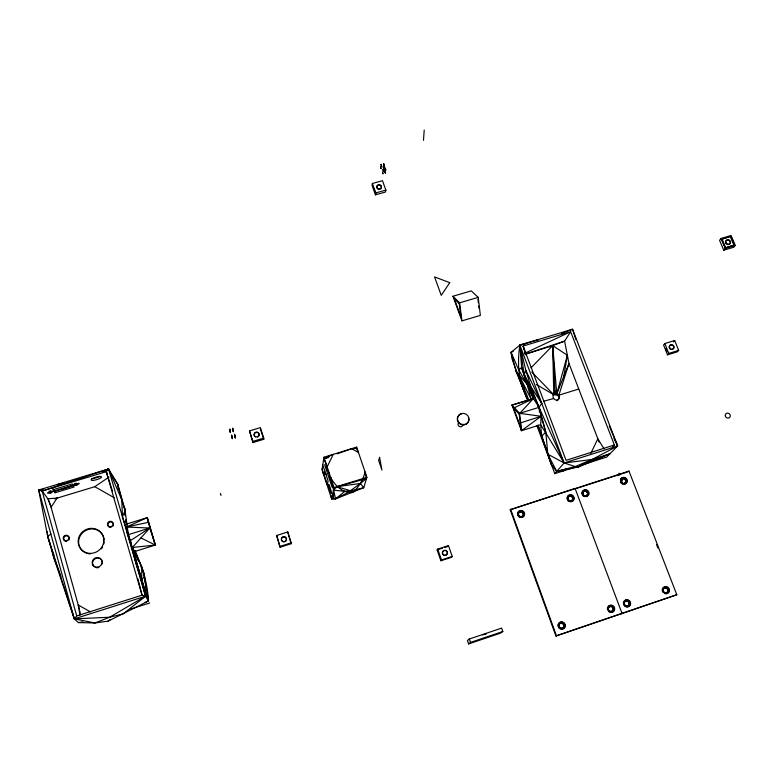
<?xml version="1.0" encoding="UTF-8"?>
<svg xmlns="http://www.w3.org/2000/svg" width="774" height="774" viewBox="0 0 774 774"><rect width="100%" height="100%" fill="white"/><g stroke="black" fill="none" stroke-linecap="round" stroke-linejoin="round"><path stroke-width="1.16" d="M126.123 524.182L147.254 517.661L150.03 528.545L149.788 528.013L132.354 547.47C141.894 563.927 147.437 581.864 148.482 600.963L108.186 621.125L94.97 622.973L78.406 622.586L74.304 618.861L53.677 557.28L47.678 536.295L38.7 490.019L108.573 468.986L117.667 484.166L121.77 499.849L122.447 516.751L132.354 547.47L141.758 566.829L141.681 579.242L142.764 583.819M276.666 535.463L280.101 547.237L291.13 543.735L291.208 542.855L287.725 531.97L276.666 535.463L280.101 547.237M528.149 400.187C518.541 383.314 516.906 364.022 519.886 345.088L572.547 329.221L617.652 445.95L606.671 457.076L581.922 464.981M287.725 531.97L291.13 543.735M423.484 140.336L424.22 130.08M523.669 387.039L523.388 389.428L516.045 371.356L511.072 352.315L519.886 345.088L538.298 339.776L536.121 340.783M619.81 474.917L619.074 473.214L619.5 474.897M322.777 464.893L323.967 457.211L356.679 447.14L366.876 477.326L363.751 487.736L335.587 498.843L331.688 499.066L322.013 469.76L322.777 464.893L328.05 480.857L327.363 484.659L324.083 474.723L324.722 470.805M372.391 183.477L372.071 185.421L375.438 194.816L385.5 192.029L385.868 190.104L382.482 180.7L372.391 183.477L375.767 192.89L375.438 194.816M563.782 376.406L567.361 355.266L552.713 345.581L526.349 353.941M331.688 499.066L334.02 487.581L323.967 457.211M536.372 384.484L553.768 394.73L554.997 391.151L556.787 393.802A3.28 3.077 32.5 0 1 559.341 397.942A3.28 3.077 32.5 0 1 554.919 399.636L553.633 398.533A3.28 3.077 32.5 0 1 553.768 394.73L554.997 391.151L552.713 345.581L564.585 341.141L570.661 331.707L614.372 444.982L612.814 446.579M337.183 453.835L351.725 448.668L358.517 452.577L356.408 448.272L356.679 447.14M567.361 355.266L556.787 393.802L554.378 394.208M333.555 498.185L333.497 490.145L336.98 486.662L360.423 483.431L363.751 487.736L350.632 490.813L344.875 491.316L335.587 498.843L330.585 477.2C334.716 485.453 342.911 493.502 352.818 492.448C358.846 487.03 363.258 479.822 365.057 471.937L366.499 478.593L360.423 483.431L348.039 492.458L335.587 498.843L331.814 498.417L330.517 495.524L332.036 496.86M122.447 516.751L125.069 510.627L124.711 508.528L117.667 484.166L111.001 473.891M590.804 453.458L597.828 438.781L604.088 448.91M537.988 425.168L551.562 465L556.719 471.434L575.14 466.567L592.129 459.475L609.912 453.787L578.546 466.925L575.14 466.567L564.13 462.978L519.886 345.088L525.778 370.262L530.867 386.787L539.052 407.327L541.152 416.267L540.687 424.694L521.444 430.702L519.161 414.071L533.363 398.552L521.657 367.544L519.886 345.088L525.585 343.753M437.126 549.937L437.697 549.085L448.456 545.602L452.239 556.438L451.619 557.261L440.88 560.763L437.126 549.937L442.496 548.195M514.41 407.704L533.363 398.552L524.24 374.945L525.778 370.262L541.761 403.38L539.052 407.327L519.625 413.345L511.982 405.083L533.363 398.552L539.052 407.327L564.13 462.978L554.784 473.64L536.924 425.739M448.456 545.602L447.856 546.463L444.634 547.499M440.88 560.763L441.461 559.95L452.239 556.438M721.058 238.469L719.568 240.327L723.738 250.215L733.762 247.235L735.3 245.406L731.101 235.509L721.058 238.469L725.248 248.396L723.738 250.215M721.639 239.272L730.695 236.293L734.342 244.903L725.277 247.893L721.639 239.272L730.695 236.293M145.135 602.298L148.482 600.963L145.522 596.212L142.039 595.187L76.732 615.94L74.304 618.861L94.97 622.973L109.608 617.236L123.172 613.917L145.522 596.212L132.354 547.47L155.332 545.06L147.254 517.661L126.336 527.046L149.788 528.013L155.332 545.06L134.125 551.688L138.633 561.556M510.192 509.727L628.991 471.105L676.805 594.742L555.926 635.996L510.192 509.727L575.101 488.462L622.015 613.385L621.387 613.714M76.732 615.94L42.135 491.035L108.573 468.986L145.522 596.212L109.608 617.236L74.304 618.861L38.7 490.019L42.135 491.035L106.251 471.714L108.573 468.986L110.518 472.914M664.827 343.55L663.55 345.011L667.517 354.85L677.356 351.812L678.672 350.37L674.686 340.521L664.827 343.55L668.794 353.418L667.517 354.85M673.39 341.992L674.686 340.521M531.003 367.814L552.713 345.581L556.787 393.802L568.977 363.49L564.585 341.141L525.072 354.221M609.302 425.942L617.652 445.95L592.129 459.475L564.13 462.978L547.808 454.193L541.626 436.168L545.796 432.134L539.052 407.327L524.24 374.945L521.657 367.544L518.696 369.856L527.162 384.32L533.363 398.552L511.982 405.083L521.444 430.702L541.152 416.267L545.796 432.134L547.808 454.193L556.719 471.434L563.704 470.795M628.362 471.676L628.991 471.105M469.325 639.005L467.448 640.533L468.618 643.92L500.614 633.113L502.81 631.516L501.61 628.12L469.325 639.005L470.505 642.42L468.618 643.92M108.186 621.125L110.034 619.645M354.763 491.084L352.818 492.448L350.632 490.813L336.98 486.662L366.499 478.593L363.112 478.506M50.871 534.079L47.678 536.295L51.548 548.418M54.664 498.853L94.796 486.701L108.97 477.094M130.245 540.716L149.788 528.013L128.358 534.66L136.282 564.391L148.482 600.963L143.645 572.528L135.208 550.517M57.305 484.998L59.279 483.837L63.787 483.199M567.032 468.792L556.719 471.434L578.546 466.925L581.081 465.464M555.926 635.996L676.805 594.742M578.546 466.925L592.129 459.475M549.869 347.013L552.713 345.581L553.768 394.73L531.777 372.052M524.801 353.254L570.661 331.707L523.118 346.036L525.411 354.182M63.507 488.578L73.472 485.404M104.209 471.008L108.573 468.986L121.77 499.849L125.069 510.627L128.358 534.66L131.048 542.603M527.094 399.384L512.117 359.204L511.072 352.315L513.249 351.319M325.941 458.295L323.755 458.605L333.284 454.348L327.16 466.848L323.755 458.605L329.347 456.621M102.004 471.879L108.573 468.986L104.267 470.863M51.413 492.641C57.944 488.588 39.996 495.002 51.413 492.641L50.891 490.774M583.045 464.526L609.912 453.787M485.356 634.399L485.908 634.177M561.547 333.401L572.547 329.221L575.866 339.534M482.695 635.019L483.334 634.777M55.409 491.19L68.847 486.972M76.887 484.969C85.546 480.673 66.593 486.469 76.887 484.969L76.365 483.111M470.505 642.42L502.81 631.516M63.265 488.878L72.321 485.898M575.711 488.636L627.221 472.043M520.621 422.856L541.152 416.267L519.625 413.345L521.444 430.702M484.708 634.303L485.898 633.935M614.372 444.982L566.075 460.337L523.118 346.036L526.136 355.179M145.522 596.212L74.304 618.861L47.678 536.295L47.262 531.583M554.784 473.64L575.092 467.157M130.661 609.041L149.73 602.956M280.13 546.376L291.208 542.855M334.02 487.581L366.876 477.326M578.768 389.032L558.876 395.185L568.977 363.49L599.105 442.099M324.083 474.723L326.338 474.017M668.794 353.418L678.672 350.37M252.895 442.593L252.837 441.383L263.731 438.084L260.364 427.616L249.489 430.895L252.895 442.593L263.75 439.293L263.731 438.084M52.893 488.646L54.49 490.9L73.598 485.134M55.002 492.757L74.12 486.991L72.195 483.953L52.884 489.778L55.002 492.757L54.49 490.9M725.277 247.893L734.013 245.3L730.366 236.699M725.248 248.396L735.3 245.406M461.952 320.862L480.364 315.405L478.197 297.361L471.289 290.879L452.945 296.248L461.952 320.862L459.611 302.818L452.945 296.248M459.611 302.818L478.197 297.361M375.767 192.89L385.868 190.104M543.667 401.242L553.633 398.533M126.336 527.046L148.395 522.315M323.755 458.605L328.302 457.647M48.897 491.306L49.555 491.18L50.078 493.038M43.257 489.313L38.7 490.019L40.983 489.961M78.406 622.586L82.944 621.919M74.449 483.498L75.03 483.421L75.562 485.288M351.725 448.668L356.408 448.272M333.497 490.145L344.875 491.316M140.916 537.911L155.332 545.06L147.254 517.661M94.796 486.701L114.252 497.75M90.519 611.953L78.232 604.958L79.983 615.166M92.377 564.981L94.022 566.5A5.031 4.789 -32.7 0 1 96.208 558.257A5.031 4.789 -32.7 0 1 102.323 563.907M537.466 405.692L539.052 407.327L539.488 411.962M511.982 405.083L513.539 407.975L519.161 414.071M529.135 400.893L519.141 375.448L531.148 399.171L527.162 384.32L516.045 371.356M385.587 169.941L383.072 166.265L385.5 173.25L383.324 167.59M42.135 491.035L48.317 499.307L50.455 504.977L79.354 609.032M385.82 170.512L383.604 163.585L384.03 165.355L383.885 164.078M541.761 403.38L530.867 386.787L524.24 374.945L519.886 345.088M383.401 167.764L383.517 167.02L385.036 172.186M123.598 506.573L124.711 508.528L125.369 515.755M229.83 430.596L230.42 432.54L229.83 430.673M137.975 578.933L142.039 595.187L106.251 471.714L107.344 473.872M234.735 436.091L235.286 437.968M235.238 437.9L234.899 436.865M618.058 475.188L617.565 474.617L617.613 475.633M613.995 438.423L617.652 445.95L564.13 462.978L540.687 424.694L541.626 436.168M141.139 567.042L143.645 572.528L146.363 589.788M511.072 352.315L518.696 369.856M721.958 238.876L725.596 247.496M665.717 348.61L667.014 351.822M385.82 169.409L385.481 168.906L385.529 169.709M656.555 544.606L657.861 547.973M60.923 576.427L53.677 557.28L51.906 549.521L53.938 555.142M513.539 407.975L520.505 426.832M555.945 393.724L554.997 391.151L555.122 393.86M510.617 509.215L556.438 635.706M374.026 188.866L375.854 193.974M437.697 549.085L441.461 559.95M538.085 425.216L551.562 465M229.994 430.199C228.94 426.551 230.884 432.685 229.878 429.851M521.657 367.544L527.162 384.32M260.403 428.854L263.75 439.293M106.251 471.714L112.53 491.238M249.489 430.895L252.837 441.383M232.123 437.745C231.252 435.327 233.003 440.532 232.094 437.987M126.83 531.854L148.482 600.963L146.905 593.242M220.387 493.483L220.987 495.437M232.877 428.97C231.871 426.048 233.767 431.863 232.771 428.98M230.033 431.457L230.188 431.96M132.354 547.47L141.681 579.242L144.699 576.882L141.758 566.829M125.92 521.076L126.926 524.54M125.833 521.328L126.801 524.733M75.688 483.295L76.21 485.153M50.242 490.997L50.755 492.864M127.197 530.306L128.358 534.66M322.168 468.754L323.358 473.823M79.819 611.179L80.186 613.424M117.667 484.166L118.296 488.955M477.955 299.393L478.351 302.711M478.758 306.03L479.019 308.236M124.711 508.528L125.32 515.474M125.727 520.109L125.93 522.421M125.069 510.627L125.427 515.32M125.794 520.012L125.968 522.353M557.522 400.361A3.27 3.077 32.5 0 1 556.787 400.7M553.168 395.582A3.27 3.077 32.5 0 1 554.523 394.721L557.696 395.408A3.27 3.077 32.5 0 1 558.141 399.829M100.049 476.204A5.428 1.296 -16 0 1 91.777 478.535M98.83 567.516A5.031 4.789 -32.7 0 1 95.057 567.216M109.008 526.91A2.844 2.709 -27.8 0 1 109.202 522.363A2.844 2.709 -27.8 0 1 113.449 524.104M113.468 524.82A2.844 2.709 -27.8 0 1 112.936 526.156M111.098 527.317A2.844 2.709 -27.8 0 1 109.656 527.22M66.893 541.278A2.873 2.719 -30.4 0 1 63.71 539.062A2.873 2.719 -30.4 0 1 66.148 535.85A2.873 2.719 -30.4 0 1 69.331 538.075M69.331 538.791A2.873 2.719 -30.4 0 1 68.77 540.136M84.172 552.046A12.974 12.316 -30.3 0 1 84.869 530.993A12.974 12.316 -30.3 0 1 104.151 539.613M104.18 541.781A12.974 12.316 -30.3 0 1 103.822 543.948M102.594 547.024A12.974 12.316 -30.3 0 1 101.336 548.882M90.452 553.913A12.974 12.316 -30.3 0 1 85.121 552.578M520.351 516.722A2.486 2.38 42 0 1 518.648 513.046A2.486 2.38 42 0 1 522.634 512.852A2.486 2.38 42 0 1 521.608 516.664M558.963 626.543A2.574 2.448 57.3 0 1 560.831 623.244A2.574 2.448 57.3 0 1 563.782 625.837A2.574 2.448 57.3 0 1 560.889 628.236M560.27 628.024A2.574 2.448 57.3 0 1 559.273 627.143M520.341 517.487A3.483 3.338 42 0 1 517.961 512.34A3.483 3.338 42 0 1 523.543 512.078A3.483 3.338 42 0 1 522.111 517.409M567.294 499.54A3.473 3.289 42.3 0 1 569.983 495.05A3.473 3.289 42.3 0 1 573.795 499.027A3.473 3.289 42.3 0 1 569.132 501.455M568.368 500.971A3.473 3.289 42.3 0 1 567.739 500.323M608.171 606.535A3.589 3.386 54.6 0 1 613.027 606.274A3.589 3.386 54.6 0 1 613.55 611.247A3.589 3.386 54.6 0 1 608.693 611.508M607.638 609.98A3.589 3.386 54.6 0 1 607.696 607.3M558.218 626.746A3.609 3.435 57.3 0 1 560.84 622.122A3.609 3.435 57.3 0 1 564.972 625.76A3.609 3.435 57.3 0 1 560.918 629.127M560.047 628.817A3.609 3.435 57.3 0 1 558.654 627.588M377.122 188.314A2.322 2.119 11.8 0 1 377.954 185.296A2.322 2.119 11.8 0 1 381.176 186.428A2.322 2.119 11.8 0 1 379.792 189.253M378.592 189.282A2.322 2.119 11.8 0 1 377.519 188.75M444.373 555.364A2.506 2.448 44.1 0 1 442.709 551.63A2.506 2.448 44.1 0 1 446.753 551.427A2.506 2.448 44.1 0 1 445.66 555.297M255.459 436.875A2.477 2.39 -4.5 0 1 254.336 433.837A2.477 2.39 -4.5 0 1 257.374 432.482A2.477 2.39 -4.5 0 1 259.029 435.269M258.806 435.859A2.477 2.39 -4.5 0 1 257.345 437.029M669.616 348.464A2.38 2.167 34.8 0 1 670.245 345.281A2.38 2.167 34.8 0 1 673.525 346.433A2.38 2.167 34.8 0 1 672.335 349.413M671.145 349.461A2.38 2.167 34.8 0 1 670.042 348.919M584.08 495.747A2.477 2.341 42.3 0 1 583.49 491.713A2.477 2.341 42.3 0 1 587.389 493.086A2.477 2.341 42.3 0 1 584.689 495.96M621.125 480.112A2.467 2.312 42.4 0 1 625.053 479.677A2.467 2.312 42.4 0 1 624.202 483.479M622.364 483.324A2.467 2.312 42.4 0 1 621.096 481.931M624.289 602.443A2.554 2.399 54 0 1 628.072 601.717A2.554 2.399 54 0 1 627.995 605.674A2.554 2.399 54 0 1 624.25 604.349M663.918 588.366A2.545 2.38 52.6 0 1 667.198 588.927A2.545 2.38 52.6 0 1 667.159 592.274A2.545 2.38 52.6 0 1 663.869 592.304M663.424 591.81A2.545 2.38 52.6 0 1 663.453 588.791M623.38 602.762A3.58 3.367 53.9 0 1 628.169 600.363A3.58 3.367 53.9 0 1 629.475 605.839A3.58 3.367 53.9 0 1 624.018 605.403M623.583 604.571A3.58 3.367 53.9 0 1 623.37 603.672M663.212 592.594A3.57 3.328 52.5 0 1 664.189 587.06A3.57 3.328 52.5 0 1 669.036 590.243A3.57 3.328 52.5 0 1 664.75 593.6M620.477 479.474A3.454 3.231 42.4 0 1 625.972 478.864A3.454 3.231 42.4 0 1 624.782 484.195M623.051 484.272A3.454 3.231 42.4 0 1 622.209 483.973M621.454 483.479A3.454 3.231 42.4 0 1 620.429 482.018M582.067 494.325A3.473 3.27 42.3 0 1 584.176 490.174A3.473 3.27 42.3 0 1 588.472 492.506A3.473 3.27 42.3 0 1 586.373 496.656M584.622 496.676A3.473 3.27 42.3 0 1 582.464 495.128M468.715 418.366A5.834 5.573 26.8 0 1 464.274 424.878A5.834 5.573 26.8 0 1 457.415 420.301A5.834 5.573 26.8 0 1 461.865 413.8M462.949 424.287A2.486 2.38 27 0 1 459.427 426.513L458.885 426.155A2.486 2.38 27 0 1 458.614 422.759M381.021 164.359L381.524 166.042L381.021 164.359M382.946 169.67L383.488 171.344L382.946 169.67M103.842 540.117L103.445 543.377A13.003 12.345 -30.2 0 1 82.886 550.904A13.003 12.345 -30.2 0 1 85.411 529.842A13.003 12.345 -30.2 0 1 103.842 540.117M231.629 435.191L232.229 437.136L231.649 435.23M380.576 166.942L381.089 168.655L380.614 166.894M234.522 434.32L235.112 436.284L234.522 434.32M621.319 479.27L622.054 480.983L621.319 479.27M382.491 172.215L383.004 173.937L382.579 172.186M379.589 457.357L378.631 460.356L381.93 470.041L379.589 457.357M57.083 498.117L51.074 507.193L47.891 498.727L57.083 498.117M449.742 282.665L441.257 295.349L434.543 276.889L449.742 282.665M459.263 303.737L454.357 298.88L460.985 317.001L459.263 303.737M328.921 472.798L324.625 464.719L332.065 487.223L328.921 472.798M232.742 429.793L233.284 431.669L232.742 429.793M725.344 416.083A2.632 2.399 40.5 0 0 729.601 417.505A2.632 2.399 40.5 0 0 728.382 413.258A2.632 2.399 40.5 0 0 725.344 416.083M93.286 480.354A5.428 1.296 -16.1 0 0 101.51 477.152A5.428 1.296 -16.1 0 0 94.099 477.81A5.428 1.296 -16.1 0 0 93.286 480.354M97.156 567.226A5.05 4.799 -32.7 0 0 101.423 559.708A5.05 4.799 -32.7 0 0 92.803 560.144A5.05 4.799 -32.7 0 0 97.156 567.226M110.005 526.755A2.844 2.709 -27.8 0 0 112.888 522.818A2.844 2.709 -27.8 0 0 108.031 522.498A2.844 2.709 -27.8 0 0 110.005 526.755M65.684 540.736A2.883 2.719 -30.4 0 0 68.683 536.798A2.883 2.719 -30.4 0 0 63.807 536.411A2.883 2.719 -30.4 0 0 65.684 540.736M328.66 485.753A4.973 0.513 72.9 0 0 331.33 493.638A4.973 0.513 72.9 0 0 330.13 487.62A4.973 0.513 72.9 0 0 328.66 485.753M608.19 609.148A2.564 2.419 54.6 0 0 612.099 611.121A2.564 2.419 54.6 0 0 611.624 606.777A2.564 2.419 54.6 0 0 608.19 609.148M567.826 498.717A2.477 2.351 42.3 0 0 571.657 500.633A2.477 2.351 42.3 0 0 571.231 496.463A2.477 2.351 42.3 0 0 567.826 498.717M518.493 514.275A2.486 2.39 42 0 0 522.334 516.21A2.486 2.39 42 0 0 521.957 512.001A2.486 2.39 42 0 0 518.493 514.275M559.031 625.121A2.574 2.457 57.3 0 0 562.359 628.053A2.574 2.457 57.3 0 0 563.066 623.747A2.574 2.457 57.3 0 0 559.031 625.121M608.412 609.032A2.564 2.419 54.6 0 0 612.321 610.996A2.564 2.419 54.6 0 0 611.857 606.652A2.564 2.419 54.6 0 0 608.412 609.032M568.019 498.524A2.477 2.351 42.3 0 0 571.851 500.439A2.477 2.351 42.3 0 0 571.425 496.269A2.477 2.351 42.3 0 0 568.019 498.524M517.796 514.004A3.493 3.348 42 0 0 523.185 516.713A3.493 3.348 42 0 0 522.644 510.811A3.493 3.348 42 0 0 517.796 514.004M567.4 498.34A3.473 3.289 42.3 0 0 572.837 500.855A3.473 3.289 42.3 0 0 572.063 495.021A3.473 3.289 42.3 0 0 567.4 498.34M607.813 608.867A3.589 3.386 54.6 0 0 613.298 611.624A3.589 3.386 54.6 0 0 612.64 605.529A3.589 3.386 54.6 0 0 607.813 608.867M558.373 624.715A3.609 3.435 57.2 0 0 563.056 628.827A3.609 3.435 57.2 0 0 564.033 622.799A3.609 3.435 57.2 0 0 558.373 624.715M377.596 188.334A2.322 2.129 11.8 0 0 381.398 187.289A2.322 2.129 11.8 0 0 378.389 184.744A2.322 2.129 11.8 0 0 377.596 188.334M442.496 552.888A2.506 2.448 44.1 0 0 446.366 554.842A2.506 2.448 44.1 0 0 446.037 550.556A2.506 2.448 44.1 0 0 442.496 552.888M255.449 436.604A2.477 2.39 -4.5 0 0 259.077 434.388A2.477 2.39 -4.5 0 0 255.285 432.473A2.477 2.39 -4.5 0 0 255.449 436.604M282.762 541.374A2.525 2.486 -13.9 0 0 286.448 539.033A2.525 2.486 -13.9 0 0 282.578 537.069A2.525 2.486 -13.9 0 0 282.762 541.374M282.762 541.568A2.525 2.486 -14 0 0 286.438 539.226A2.525 2.486 -14 0 0 282.568 537.262A2.525 2.486 -14 0 0 282.762 541.568M669.597 347.623A2.38 2.177 34.8 0 0 673.574 348.484A2.38 2.177 34.8 0 0 672.064 344.778A2.38 2.177 34.8 0 0 669.597 347.623M582.87 493.531A2.477 2.341 42.3 0 0 586.692 495.437A2.477 2.341 42.3 0 0 586.257 491.287A2.477 2.341 42.3 0 0 582.87 493.531M621.164 481.118A2.467 2.312 42.4 0 0 624.976 483.015A2.467 2.312 42.4 0 0 624.512 478.893A2.467 2.312 42.4 0 0 621.164 481.118M624.328 603.585A2.564 2.409 53.9 0 0 628.236 605.549A2.564 2.409 53.9 0 0 627.753 601.214A2.564 2.409 53.9 0 0 624.328 603.585M663.212 590.446A2.554 2.38 52.5 0 0 667.101 592.4A2.554 2.38 52.5 0 0 666.598 588.105A2.554 2.38 52.5 0 0 663.212 590.446M623.767 603.459A3.589 3.367 53.9 0 0 629.243 606.206A3.589 3.367 53.9 0 0 628.575 600.131A3.589 3.367 53.9 0 0 623.767 603.459M662.66 589.836A3.57 3.328 52.5 0 0 667.798 593.203A3.57 3.328 52.5 0 0 667.798 587.176A3.57 3.328 52.5 0 0 662.66 589.836M620.603 480.809A3.464 3.241 42.4 0 0 625.943 483.469A3.464 3.241 42.4 0 0 625.295 477.684A3.464 3.241 42.4 0 0 620.603 480.809M582.425 493.986A3.473 3.28 42.3 0 0 588.182 495.428A3.473 3.28 42.3 0 0 586.266 489.816A3.473 3.28 42.3 0 0 582.425 493.986M725.993 242.591A2.438 2.167 31.8 0 0 730.056 243.481A2.438 2.167 31.8 0 0 728.479 239.756A2.438 2.167 31.8 0 0 725.993 242.591M725.664 242.988A2.438 2.167 31.9 0 0 729.727 243.878A2.438 2.167 31.9 0 0 728.15 240.153A2.438 2.167 31.9 0 0 725.664 242.988M458.092 421.356A5.834 5.573 26.8 0 0 468.096 422.217A5.834 5.573 26.8 0 0 463.539 413.374A5.834 5.573 26.8 0 0 458.092 421.356"/></g></svg>
